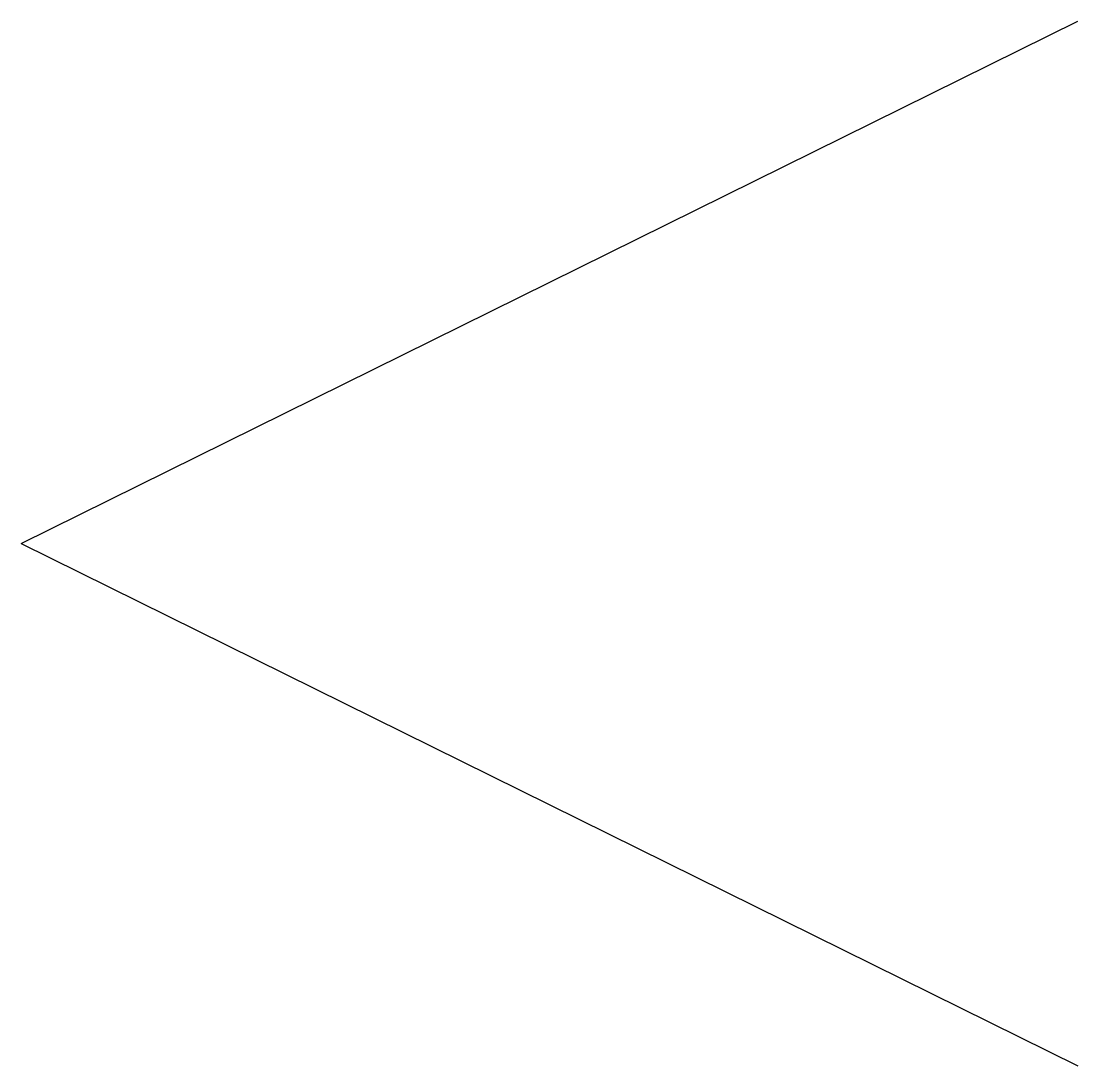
# Model space of a CAD drawing. Header units: feet. Extents: x 0 to 0.107, y -0.053 to 0.053.
import ezdxf

# ---------------------------------------------------------------- set-up
doc = ezdxf.new("R2010")
doc.units = ezdxf.units.FT
doc.header["$MEASUREMENT"] = 0

msp = doc.modelspace()

# ---------------------------------------------------------------- linework, layer by layer
for q in [(0.1068, 0.0528), (0.1068, -0.0528)]:
    msp.add_line((0, 0), q)

doc.saveas('drawing.dxf')
